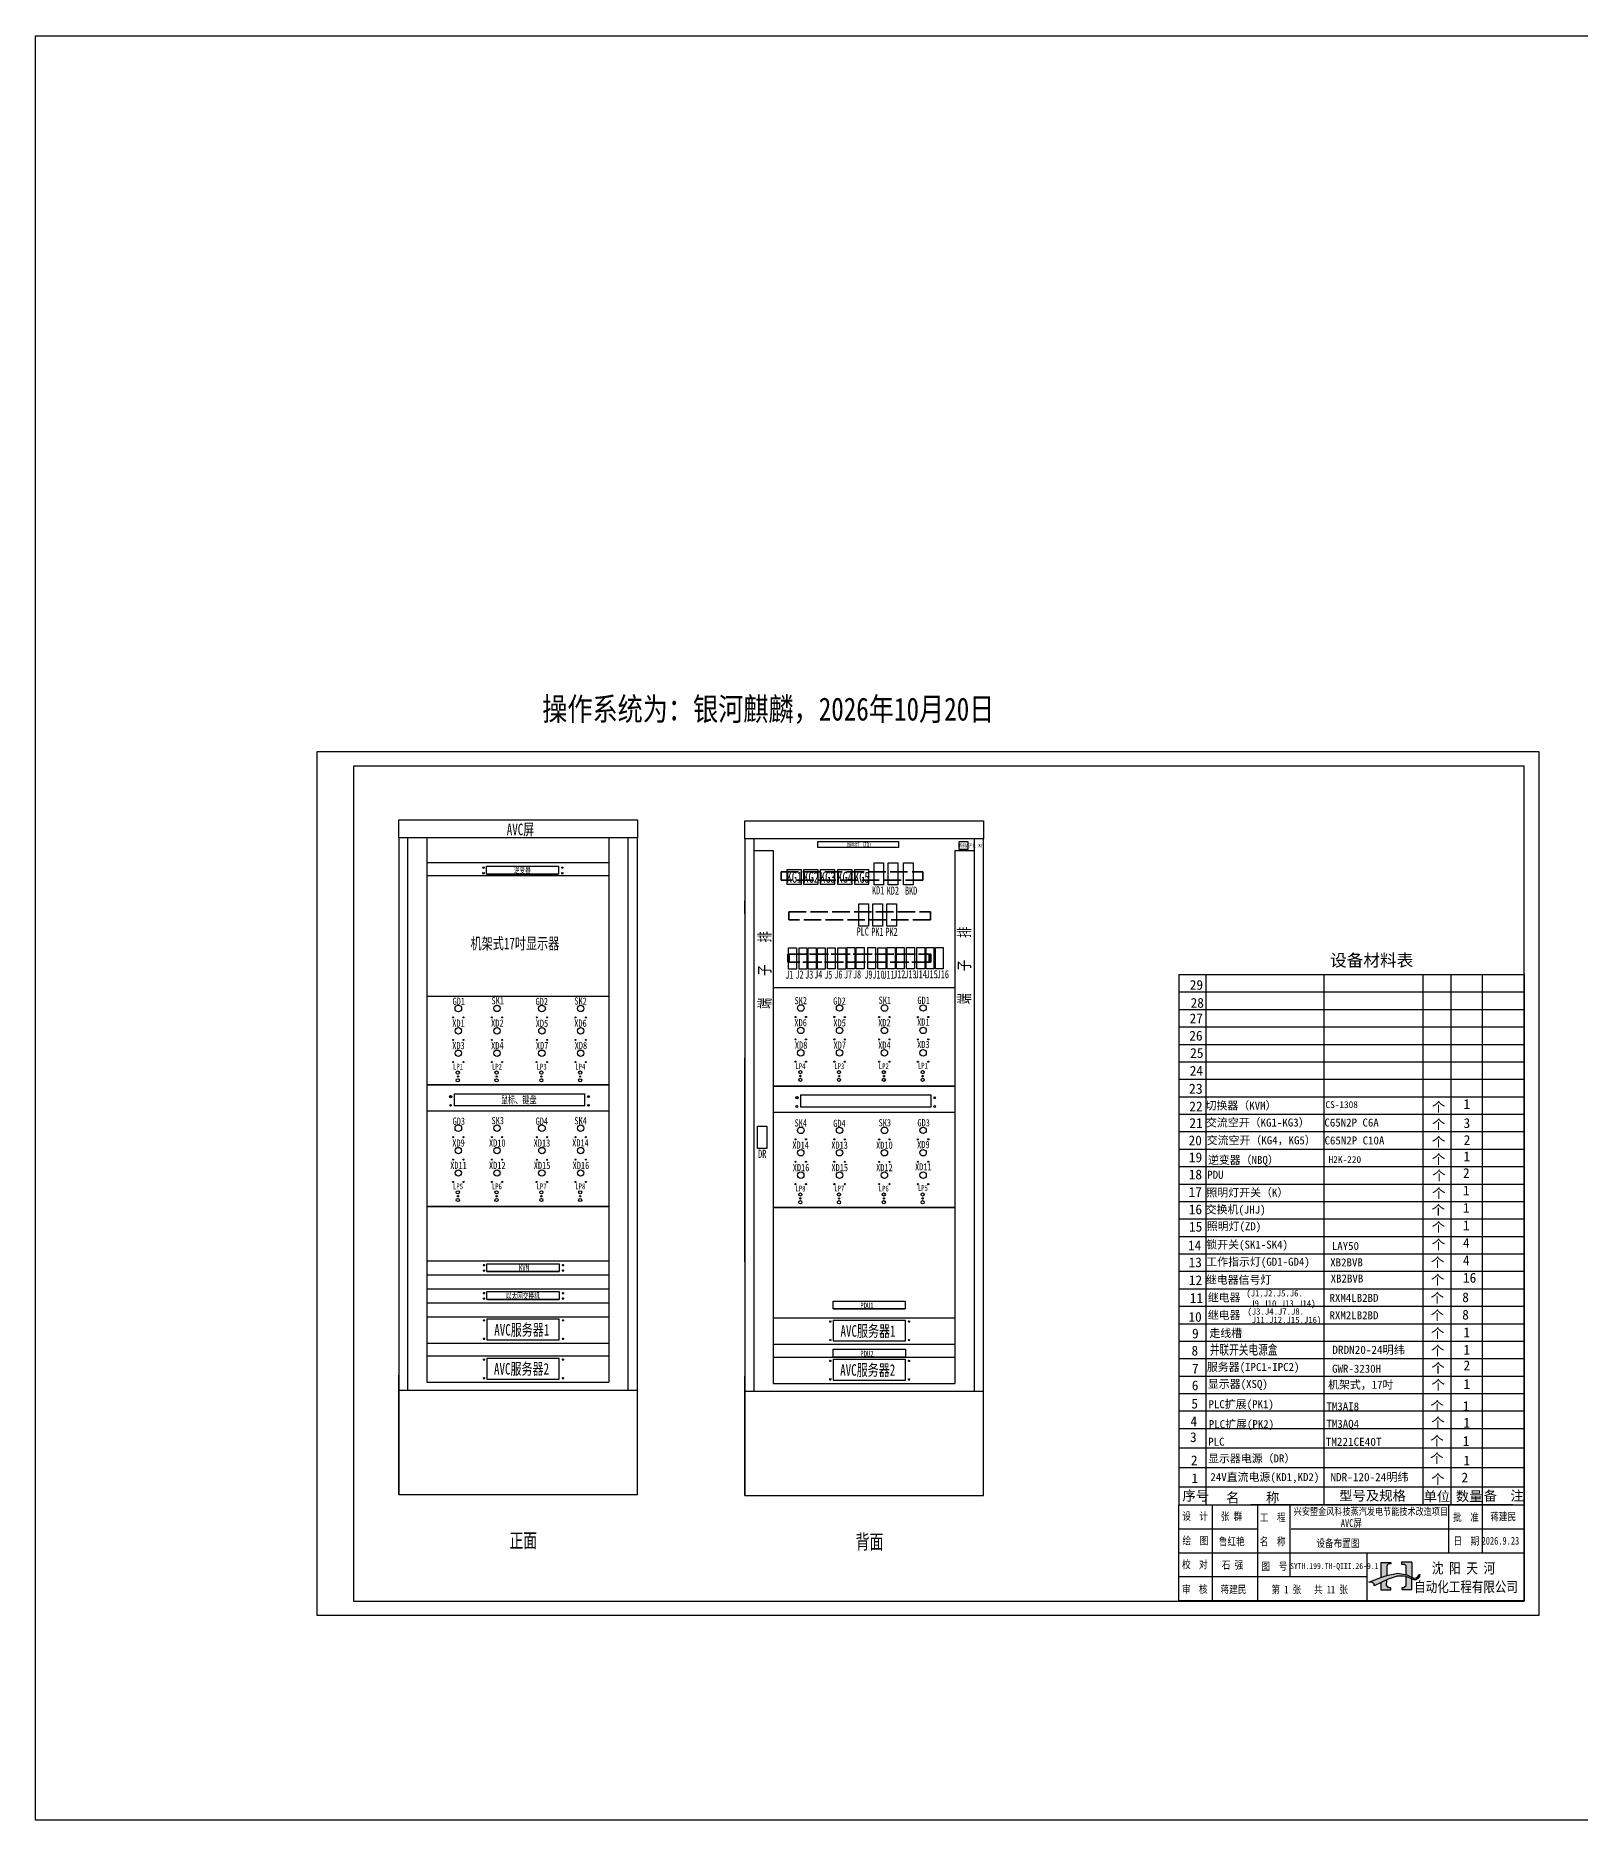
# Model space of a CAD drawing. Header units: millimetres. Extents: x -2527 to 7788, y -1442 to 1215.
# Drawn here: x -1785 to -722, y -1442 to -215 of the extents above; entities that cross this region are included whole.
import ezdxf
from ezdxf.enums import TextEntityAlignment as Align

# ---------------------------------------------------------------- set-up
doc = ezdxf.new("R2010")
doc.units = ezdxf.units.MM
doc.header["$MEASUREMENT"] = 0
doc.linetypes.add('ACAD_ISO02W100', pattern=[15, 12, -3])
doc.layers.add('xi-sh-', color=5, linetype='Continuous', lineweight=25)
doc.layers.add('xu-xu-', color=1, linetype='ACAD_ISO02W100', lineweight=35)
doc.layers.add('待定部分', color=3, linetype='Continuous')
doc.styles.add('_HZTXT', font='', dxfattribs={"width": 0.8})
doc.styles.get("Standard").update_dxf_attribs({"font": '', "width": 0.7, "height": 6})
doc.styles.get('_HZTXT').set_extended_font_data('SimSun')
doc.styles.get('Standard').set_extended_font_data('SimSun')

msp = doc.modelspace()

# ---------------------------------------------------------------- hatches: boundary and pattern name
h = msp.add_hatch(color=256)
h.paths.add_polyline_path([(-1498.5, -944.7), (-1498.7, -944.7, -0.414214), (-1499.3, -945.3), (-1499.3, -945.5, 0.414214)])
h.paths.add_polyline_path([(-1499.3, -943.9), (-1499.3, -944.1, -0.414214), (-1498.7, -944.7), (-1498.5, -944.7, 0.414214)])
h.paths.add_polyline_path([(-1499.3, -944.1), (-1499.3, -943.9, 0.414214), (-1500.1, -944.7), (-1499.9, -944.7, -0.414214)])
h.paths.add_polyline_path([(-1499.9, -944.7), (-1500.1, -944.7, 0.414214), (-1499.3, -945.5), (-1499.3, -945.3, -0.414214)])
h = msp.add_hatch(color=256)
h.paths.add_polyline_path([(-1403.7, -944.7), (-1403.9, -944.7, -0.414214), (-1404.5, -945.3), (-1404.5, -945.5, 0.414214)])
h.paths.add_polyline_path([(-1404.5, -943.9), (-1404.5, -944.1, -0.414214), (-1403.9, -944.7), (-1403.7, -944.7, 0.414214)])
h.paths.add_polyline_path([(-1404.5, -944.1), (-1404.5, -943.9, 0.414214), (-1405.3, -944.7), (-1405.1, -944.7, -0.414214)])
h.paths.add_polyline_path([(-1405.1, -944.7), (-1405.3, -944.7, 0.414214), (-1404.5, -945.5), (-1404.5, -945.3, -0.414214)])
h = msp.add_hatch(color=256)
h.paths.add_polyline_path([(-1498.5, -950.7), (-1498.7, -950.7, -0.414214), (-1499.3, -951.3), (-1499.3, -951.5, 0.414214)])
h.paths.add_polyline_path([(-1499.3, -949.9), (-1499.3, -950.1, -0.414214), (-1498.7, -950.7), (-1498.5, -950.7, 0.414214)])
h.paths.add_polyline_path([(-1499.3, -950.1), (-1499.3, -949.9, 0.414214), (-1500.1, -950.7), (-1499.9, -950.7, -0.414214)])
h.paths.add_polyline_path([(-1499.9, -950.7), (-1500.1, -950.7, 0.414214), (-1499.3, -951.5), (-1499.3, -951.3, -0.414214)])
h = msp.add_hatch(color=256)
h.paths.add_polyline_path([(-1403.7, -950.7), (-1403.9, -950.7, -0.414214), (-1404.5, -951.3), (-1404.5, -951.5, 0.414214)])
h.paths.add_polyline_path([(-1404.5, -949.9), (-1404.5, -950.1, -0.414214), (-1403.9, -950.7), (-1403.7, -950.7, 0.414214)])
h.paths.add_polyline_path([(-1404.5, -950.1), (-1404.5, -949.9, 0.414214), (-1405.3, -950.7), (-1405.1, -950.7, -0.414214)])
h.paths.add_polyline_path([(-1405.1, -950.7), (-1405.3, -950.7, 0.414214), (-1404.5, -951.5), (-1404.5, -951.3, -0.414214)])
h = msp.add_hatch(color=256)
h.paths.add_polyline_path([(-1260.4, -945.5), (-1260.6, -945.5, -0.414214), (-1261.2, -946.1), (-1261.2, -946.3, 0.414214)])
h.paths.add_polyline_path([(-1261.2, -944.7), (-1261.2, -944.9, -0.414214), (-1260.6, -945.5), (-1260.4, -945.5, 0.414214)])
h.paths.add_polyline_path([(-1261.2, -944.9), (-1261.2, -944.7, 0.414214), (-1262, -945.5), (-1261.8, -945.5, -0.414214)])
h.paths.add_polyline_path([(-1261.8, -945.5), (-1262, -945.5, 0.414214), (-1261.2, -946.3), (-1261.2, -946.1, -0.414214)])
h = msp.add_hatch(color=256)
h.paths.add_polyline_path([(-1260.4, -951.5), (-1260.6, -951.5, -0.414214), (-1261.2, -952.1), (-1261.2, -952.3, 0.414214)])
h.paths.add_polyline_path([(-1261.2, -950.7), (-1261.2, -950.9, -0.414214), (-1260.6, -951.5), (-1260.4, -951.5, 0.414214)])
h.paths.add_polyline_path([(-1261.2, -950.9), (-1261.2, -950.7, 0.414214), (-1262, -951.5), (-1261.8, -951.5, -0.414214)])
h.paths.add_polyline_path([(-1261.8, -951.5), (-1262, -951.5, 0.414214), (-1261.2, -952.3), (-1261.2, -952.1, -0.414214)])
h = msp.add_hatch(color=256)
h.paths.add_polyline_path([(-1165.6, -945.5), (-1165.8, -945.5, -0.414214), (-1166.4, -946.1), (-1166.4, -946.3, 0.414214)])
h.paths.add_polyline_path([(-1166.4, -944.7), (-1166.4, -944.9, -0.414214), (-1165.8, -945.5), (-1165.6, -945.5, 0.414214)])
h.paths.add_polyline_path([(-1166.4, -944.9), (-1166.4, -944.7, 0.414214), (-1167.2, -945.5), (-1167, -945.5, -0.414214)])
h.paths.add_polyline_path([(-1167, -945.5), (-1167.2, -945.5, 0.414214), (-1166.4, -946.3), (-1166.4, -946.1, -0.414214)])
h = msp.add_hatch(color=256)
h.paths.add_polyline_path([(-1165.6, -951.5), (-1165.8, -951.5, -0.414214), (-1166.4, -952.1), (-1166.4, -952.3, 0.414214)])
h.paths.add_polyline_path([(-1166.4, -950.7), (-1166.4, -950.9, -0.414214), (-1165.8, -951.5), (-1165.6, -951.5, 0.414214)])
h.paths.add_polyline_path([(-1166.4, -950.9), (-1166.4, -950.7, 0.414214), (-1167.2, -951.5), (-1167, -951.5, -0.414214)])
h.paths.add_polyline_path([(-1167, -951.5), (-1167.2, -951.5, 0.414214), (-1166.4, -952.3), (-1166.4, -952.1, -0.414214)])
h = msp.add_hatch(color=256)
h.paths.add_polyline_path([(-838.3, -1264.8), (-845.4, -1264.8), (-845.4, -1266.1), (-843.9, -1266.1, -0.099172), (-842.5, -1267), (-842.5, -1273.3), (-841.8, -1273.4), (-838.3, -1275)])
h.paths.add_polyline_path([(-859.7, -1275.3), (-855.4, -1274), (-855.4, -1267.2), (-855, -1266.5), (-854.3, -1266), (-852.7, -1266), (-852.7, -1264.9), (-859.7, -1264.9)])
h.paths.add_polyline_path([(-854.5, -1276.4), (-848.4, -1274.3), (-844, -1274.3), (-842.4, -1274.7), (-840.6, -1275.4), (-836.7, -1277), (-835.3, -1277), (-833.8, -1275.7), (-832.9, -1274.6), (-832.9, -1273), (-833.1, -1273.2), (-834.2, -1274.7), (-835.4, -1275.6), (-836.8, -1275.7), (-841.8, -1273.4), (-848, -1272.2), (-855.5, -1274), (-859.7, -1275.3), (-867.8, -1278.4), (-865.5, -1278.7), (-864.2, -1279.6), (-864.1, -1281)])
h.paths.add_polyline_path([(-855.6, -1281), (-855.5, -1276.9), (-859.7, -1278.9), (-859.7, -1283.7), (-852.6, -1283.7), (-852.6, -1282.4), (-854.3, -1282.4), (-854.8, -1281.8)])
h.paths.add_polyline_path([(-838.3, -1276.4), (-840.6, -1275.4), (-842.4, -1274.7), (-842.4, -1281.2), (-843.2, -1281.9), (-843.7, -1282.5), (-845.2, -1282.5), (-845.2, -1283.6), (-838.3, -1283.6)])

# ---------------------------------------------------------------- linework, layer by layer
for p, q in [((-1515.7, -766.8), (-1515.7, -1141.1)), ((-1390.6, -766.8), (-1390.6, -1141.1)), ((-1277.6, -775.6), (-1277.6, -1141.9)), ((-1152.5, -775.6), (-1139.3, -775.6)), ((-1152.5, -775.6), (-1152.5, -1141.9)), ((-1474.7, -786.3), (-1425.1, -786.3)), ((-1474.7, -791.8), (-1425.1, -791.8)), ((-1277.6, -869.7), (-1152.5, -869.7)), ((-998.6, -860.8), (-998.6, -1213)), ((-998.6, -860.8), (-761, -860.8)), ((-980, -860.8), (-980, -1225.4)), ((-898.8, -860.8), (-898.8, -1225.4)), ((-830.6, -860.8), (-830.6, -1225.4)), ((-811.5, -861.5), (-811.5, -1225.4)), ((-790, -860.8), (-790, -1225.4)), ((-761, -860.8), (-761, -1225.4)), ((-1515.7, -875.7), (-1390.6, -875.7)), ((-998.6, -872.8), (-761, -872.8)), ((-998.6, -884.8), (-761, -884.8)), ((-998.6, -896.8), (-761, -896.8)), ((-998.6, -908.8), (-761, -908.8)), ((-1296.9, -992.8), (-1296.9, -927.1)), ((-1296.7, -992.8), (-1296.7, -927.1)), ((-998.6, -920.8), (-761, -920.8)), ((-1496.8, -942.7), (-1496.8, -950.9)), ((-1496.8, -942.7), (-1407, -942.7)), ((-1407, -950.9), (-1407, -942.7)), ((-1258.7, -943.5), (-1258.7, -951.7)), ((-1258.7, -943.5), (-1168.9, -943.5)), ((-1168.9, -951.7), (-1168.9, -943.5)), ((-998.6, -932.8), (-761, -932.8)), ((-1515.7, -954.6), (-1390.6, -954.6)), ((-1515.7, -954.6), (-1390.6, -954.6)), ((-1515.7, -954.6), (-1390.6, -954.6)), ((-1515.7, -954.6), (-1390.6, -954.6)), ((-1515.7, -954.6), (-1390.6, -954.6)), ((-1496.8, -950.9), (-1407, -950.9)), ((-1277.6, -955.4), (-1152.5, -955.4)), ((-1258.7, -951.7), (-1168.9, -951.7)), ((-998.6, -944.8), (-761, -944.8)), ((-998.6, -956.8), (-761, -956.8)), ((-998.6, -968.8), (-761, -968.8)), ((-1296.9, -1043.1), (-1296.9, -977.4)), ((-998.6, -980.8), (-761, -980.8)), ((-1296.9, -1058.4), (-1296.9, -992.8)), ((-998.6, -992.8), (-761, -992.8)), ((-1296.7, -1059.8), (-1296.7, -994.1)), ((-998.6, -1004.8), (-761, -1004.8)), ((-998.6, -1016.8), (-761, -1016.8)), ((-1515.7, -1020.3), (-1390.6, -1020.3)), ((-1390.6, -1020.3), (-1515.7, -1020.3)), ((-1390.6, -1020.3), (-1515.7, -1020.3)), ((-998.6, -1028.8), (-761, -1028.8)), ((-998.6, -1040.8), (-761, -1040.8)), ((-998.6, -1052.8), (-761, -1052.8)), ((-1474.3, -1059.6), (-1424.6, -1059.6)), ((-1474.3, -1065), (-1424.6, -1065)), ((-998.6, -1064.8), (-761, -1064.8)), ((-1474.3, -1078.8), (-1424.6, -1078.8)), ((-998.6, -1076.8), (-761, -1076.8)), ((-1474.3, -1084.2), (-1424.6, -1084.2)), ((-1236.2, -1085.3), (-1186.6, -1085.3)), ((-1236.2, -1090.7), (-1186.6, -1090.7)), ((-998.6, -1088.8), (-761, -1088.8)), ((-1277.6, -1096.8), (-1152.5, -1096.8)), ((-1236.2, -1096.8), (-1186.6, -1096.8)), ((-1236.2, -1098.3), (-1186.5, -1098.3)), ((-998.6, -1100.8), (-761, -1100.8)), ((-1474.3, -1111.9), (-1424.6, -1111.9)), ((-1236.2, -1112.7), (-1186.5, -1112.7)), ((-998.6, -1112.8), (-761, -1112.8)), ((-1474.3, -1124.5), (-1424.6, -1124.5)), ((-1236.2, -1118.3), (-1186.5, -1118.3)), ((-1236.2, -1123.8), (-1186.5, -1123.8)), ((-1236.2, -1125.3), (-1186.5, -1125.3)), ((-998.6, -1124.8), (-761, -1124.8)), ((-1474.3, -1139), (-1424.6, -1139)), ((-1236.2, -1139.7), (-1186.5, -1139.7)), ((-998.6, -1136.8), (-761, -1136.8)), ((-998.6, -1148.8), (-761, -1148.8)), ((-998.6, -1160.8), (-761, -1160.8)), ((-998.6, -1172.8), (-761, -1172.8)), ((-998.6, -1186.2), (-761, -1186.2)), ((-998.6, -1199.6), (-761, -1199.6)), ((-998.6, -1213), (-761, -1213)), ((-998.6, -1213), (-998.6, -1225.4)), ((-988, -1213), (-825.6, -1213)), ((-975.5, -1225.4), (-975.5, -1291.4)), ((-768.9, -1225.4), (-948.9, -1225.4)), ((-948.9, -1225.4), (-768.9, -1225.4)), ((-944.4, -1225.4), (-944.4, -1291.4)), ((-922.2, -1225.4), (-922.2, -1274.9)), ((-813.1, -1225.4), (-813.1, -1258.4)), ((-790, -1225.4), (-790, -1258.4)), ((-761, -1225.4), (-761, -1291.4)), ((-761, -1225.4), (-761, -1258.4)), ((-998.6, -1241.9), (-944.4, -1241.9)), ((-921.3, -1241.9), (-761, -1241.9)), ((-998.6, -1258.4), (-761, -1258.4)), ((-869.2, -1258.4), (-869.2, -1291.4)), ((-869.2, -1274.9), (-998.6, -1274.9)), ((-867.8, -1278.4), (-859.7, -1275.3)), ((-859.7, -1264.9), (-859.7, -1275.4)), ((-859.7, -1264.9), (-852.7, -1264.9)), ((-859.7, -1275.3), (-855.5, -1274)), ((-855.5, -1274), (-848, -1272.2)), ((-855, -1266.5), (-855.4, -1267.2)), ((-855.4, -1267.2), (-855.4, -1267.2)), ((-855.4, -1267.2), (-855.4, -1274)), ((-854.3, -1266), (-855, -1266.5)), ((-848.4, -1274.3), (-854.5, -1276.4)), ((-852.7, -1266), (-854.3, -1266)), ((-854.3, -1266), (-854.3, -1266)), ((-852.7, -1264.9), (-852.7, -1266)), ((-844, -1274.3), (-848.4, -1274.3)), ((-848, -1272.2), (-841.8, -1273.4)), ((-838.3, -1264.8), (-845.4, -1264.8)), ((-845.4, -1264.8), (-845.4, -1266.1)), ((-845.4, -1266.1), (-843.9, -1266.1)), ((-842.4, -1274.7), (-844, -1274.3)), ((-842.5, -1267), (-842.5, -1273.3)), ((-840.6, -1275.4), (-842.4, -1274.7)), ((-842.4, -1274.7), (-842.4, -1281.2)), ((-841.8, -1273.4), (-836.8, -1275.7)), ((-836.7, -1277), (-840.6, -1275.4)), ((-838.3, -1264.8), (-838.3, -1275)), ((-836.8, -1275.7), (-835.4, -1275.6)), ((-835.4, -1275.6), (-834.2, -1274.7)), ((-833.8, -1275.7), (-835.3, -1277)), ((-834.2, -1274.7), (-833.1, -1273.2)), ((-832.9, -1274.6), (-833.8, -1275.7)), ((-833.1, -1273.2), (-832.9, -1273)), ((-832.9, -1273), (-832.9, -1274.6)), ((-865.5, -1278.7), (-867.8, -1278.4)), ((-864.2, -1279.6), (-865.5, -1278.7)), ((-864.1, -1281), (-864.2, -1279.6)), ((-854.5, -1276.4), (-864.1, -1281)), ((-859.7, -1278.9), (-859.7, -1283.7)), ((-859.7, -1283.7), (-852.6, -1283.7)), ((-855.6, -1281), (-855.5, -1276.9)), ((-854.8, -1281.8), (-855.6, -1281)), ((-854.3, -1282.4), (-854.8, -1281.8)), ((-852.6, -1282.4), (-854.3, -1282.4)), ((-852.6, -1283.7), (-852.6, -1282.4)), ((-843.7, -1282.5), (-845.2, -1282.5)), ((-845.2, -1282.5), (-845.2, -1283.6)), ((-845.2, -1283.6), (-838.3, -1283.6)), ((-843.2, -1281.9), (-843.7, -1282.5)), ((-842.4, -1281.2), (-843.2, -1281.9)), ((-838.3, -1283.6), (-838.3, -1276.4)), ((-835.3, -1277), (-836.7, -1277)), ((-761, -1291.4), (-998.6, -1291.4))]:
    msp.add_line(p, q)
at = {"lineweight": -3, "ltscale": 1000}
for p, q in [((-1290.8, -775.6), (-1277.6, -775.6)), ((-1390.6, -936.7), (-1515.7, -936.7)), ((-1152.5, -937.5), (-1277.6, -937.5)), ((-1474.3, -1097.5), (-1424.6, -1097.5))]:
    msp.add_line(p, q, dxfattribs=at)
at = {"color": 0, "lineweight": -3, "ltscale": 1000}
for p, q in [((-1515.7, -792.7), (-1390.6, -792.7)), ((-1515.7, -1141.1), (-1390.6, -1141.1)), ((-1277.6, -1141.9), (-1152.5, -1141.9))]:
    msp.add_line(p, q, dxfattribs=at)
at = {"color": 1}
for p, q in [((-1175.4, -817.6), (-1169.4, -817.6)), ((-1169.4, -823.2), (-1175.4, -823.2)), ((-1176.2, -846.7), (-1170.1, -846.7)), ((-1170.1, -852.3), (-1176.2, -852.3)), ((-1175.2, -846.7), (-1169.1, -846.7)), ((-1169.1, -852.3), (-1175.2, -852.3)), ((-1170.1, -846.7), (-1170.1, -852.3)), ((-1169.1, -846.7), (-1169.1, -852.3))]:
    msp.add_line(p, q, dxfattribs=at)
at = {"color": 2}
for p, q in [((-1277.6, -955.4), (-1152.5, -955.4)), ((-1277.6, -955.4), (-1152.5, -955.4)), ((-1277.6, -955.4), (-1152.5, -955.4)), ((-1277.6, -955.4), (-1152.5, -955.4)), ((-1277.6, -1021), (-1152.5, -1021)), ((-1152.5, -1021), (-1277.6, -1021))]:
    msp.add_line(p, q, dxfattribs=at)
at = {"color": 0}
msp.add_line((-1152.5, -1021), (-1277.6, -1021), dxfattribs=at)
at = {"lineweight": 30}
for p, q in [((-998.6, -1291.4), (-998.6, -1225.4)), ((-998.6, -1225.4), (-761, -1225.4)), ((-761, -1225.4), (-761, -1291.4)), ((-761, -1291.4), (-998.6, -1291.4))]:
    msp.add_line(p, q, dxfattribs=at)
at = {"color": 1, "lineweight": -3, "ltscale": 1000}
msp.add_lwpolyline([(-1784.7, -215.4), (7786.1, -215.4), (7786.1, -1442.2), (-1784.7, -1442.2)], close=True, dxfattribs=at)
for points in [[(-1591, -1301.5), (-1591, -707.5), (-751, -707.5), (-751, -1301.5), (-1591, -1301.5)], [(-1566, -1291.5), (-761, -1291.5), (-761, -717.5), (-1566, -717.5)], [(-1208.1, -783.9), (-1201.5, -783.9), (-1201.5, -799.2), (-1208.1, -799.2)], [(-1198.4, -783.9), (-1191.8, -783.9), (-1191.8, -799.2), (-1198.4, -799.2)], [(-1187.9, -783.9), (-1181.3, -783.9), (-1181.3, -799.2), (-1187.9, -799.2)], [(-1268, -798.6), (-1258, -798.6), (-1258, -788.8), (-1268, -788.8)], [(-1256.6, -798.6), (-1246.6, -798.6), (-1246.6, -788.8), (-1256.6, -788.8)], [(-1245.1, -798.6), (-1235.1, -798.6), (-1235.1, -788.8), (-1245.1, -788.8)], [(-1233.2, -798.6), (-1223.2, -798.6), (-1223.2, -788.8), (-1233.2, -788.8)], [(-1221.6, -798.6), (-1211.6, -798.6), (-1211.6, -788.8), (-1221.6, -788.8)], [(-1218.6, -812.3), (-1212, -812.3), (-1212, -827.6), (-1218.6, -827.6)], [(-1209, -812.3), (-1202.4, -812.3), (-1202.4, -827.6), (-1209, -827.6)], [(-1199.3, -812.3), (-1192.7, -812.3), (-1192.7, -827.6), (-1199.3, -827.6)], [(-1288.3, -965.1), (-1281.8, -965.1), (-1281.8, -980.4), (-1288.3, -980.4)]]:
    msp.add_lwpolyline(points, close=True)
at = {"lineweight": -3, "ltscale": 1000}
for points in [[(-1246.7, -769.3), (-1191.3, -769.3), (-1191.3, -773.5), (-1246.7, -773.5)], [(-1149.5, -769.3), (-1143.7, -769.3), (-1143.7, -774.8), (-1149.5, -774.8)], [(-1266.9, -842.4), (-1261.5, -842.4), (-1261.5, -857), (-1266.9, -857)], [(-1259.7, -842.4), (-1254.4, -842.4), (-1254.4, -857), (-1259.7, -857)], [(-1253.4, -842.4), (-1248, -842.4), (-1248, -857), (-1253.4, -857)], [(-1247.1, -842.4), (-1241.7, -842.4), (-1241.7, -857), (-1247.1, -857)], [(-1240.2, -842.4), (-1234.8, -842.4), (-1234.8, -856.9), (-1240.2, -856.9)], [(-1233, -842.4), (-1227.6, -842.4), (-1227.6, -857), (-1233, -857)], [(-1226.7, -842.3), (-1221.3, -842.3), (-1221.3, -856.9), (-1226.7, -856.9)], [(-1220.3, -842.3), (-1214.9, -842.3), (-1214.9, -856.9), (-1220.3, -856.9)], [(-1212.5, -842.3), (-1207.2, -842.3), (-1207.2, -856.9), (-1212.5, -856.9)], [(-1205.4, -842.4), (-1200, -842.4), (-1200, -856.9), (-1205.4, -856.9)], [(-1199, -842.3), (-1193.7, -842.3), (-1193.7, -856.9), (-1199, -856.9)], [(-1192.7, -842.3), (-1187.3, -842.3), (-1187.3, -856.9), (-1192.7, -856.9)], [(-1185.8, -842.3), (-1180.4, -842.3), (-1180.4, -856.8), (-1185.8, -856.8)], [(-1178.6, -842.3), (-1173.2, -842.3), (-1173.2, -856.9), (-1178.6, -856.9)], [(-1172.3, -842.2), (-1166.9, -842.2), (-1166.9, -856.8), (-1172.3, -856.8)], [(-1165.9, -842.2), (-1160.6, -842.2), (-1160.6, -856.8), (-1165.9, -856.8)]]:
    msp.add_lwpolyline(points, close=True, dxfattribs=at)
at = {"color": 0}
for centre, radius in [((-1494, -884.1), 2.28), ((-1467.4, -884.1), 2.21), ((-1436.5, -884.1), 2.28), ((-1409.9, -884.1), 2.21), ((-1258.5, -883.8), 2.28), ((-1231.8, -883.8), 2.21), ((-1201, -883.8), 2.28), ((-1174.4, -883.8), 2.21), ((-1497.6, -905.7), 0.359), ((-1494, -899.5), 2.21), ((-1490.4, -905.7), 0.359), ((-1470.9, -905.7), 0.359), ((-1467.4, -899.5), 2.21), ((-1463.8, -905.7), 0.359), ((-1436.5, -899.5), 2.21), ((-1409.9, -899.5), 2.21), ((-1262.1, -905.4), 0.359), ((-1258.5, -899.2), 2.21), ((-1254.9, -905.4), 0.359), ((-1235.4, -905.4), 0.359), ((-1231.8, -899.2), 2.21), ((-1228.2, -905.4), 0.359), ((-1201, -899.2), 2.21), ((-1174.4, -899.2), 2.21), ((-1494, -914.9), 2.21), ((-1467.4, -914.9), 2.21), ((-1436.6, -914.9), 2.21), ((-1409.9, -914.9), 2.21), ((-1258.5, -914.6), 2.21), ((-1231.8, -914.6), 2.21), ((-1201, -914.6), 2.21), ((-1174.4, -914.6), 2.21), ((-1494, -966.4), 2.28), ((-1467.4, -966.4), 2.21), ((-1436.5, -966.4), 2.28), ((-1409.9, -966.4), 2.21), ((-1258.5, -967.9), 2.28), ((-1231.8, -967.9), 2.21), ((-1201, -967.9), 2.28), ((-1174.4, -967.9), 2.21), ((-1494, -981.8), 2.21), ((-1467.4, -981.8), 2.21), ((-1436.5, -981.8), 2.21), ((-1409.9, -981.8), 2.21), ((-1258.5, -983.3), 2.21), ((-1231.8, -983.3), 2.21), ((-1201, -983.3), 2.21), ((-1174.4, -983.3), 2.21), ((-1497.6, -988), 0.359), ((-1490.4, -988), 0.359), ((-1470.9, -988), 0.359), ((-1463.8, -988), 0.359), ((-1262.1, -989.5), 0.359), ((-1254.9, -989.5), 0.359), ((-1235.4, -989.5), 0.359), ((-1228.2, -989.5), 0.359), ((-1494, -997.2), 2.21), ((-1467.4, -997.2), 2.21), ((-1436.6, -997.2), 2.21), ((-1409.9, -997.2), 2.21), ((-1258.5, -998.7), 2.21), ((-1231.8, -998.7), 2.21), ((-1201, -998.7), 2.21), ((-1174.4, -998.7), 2.21)]:
    msp.add_circle(centre, radius, dxfattribs=at)
for centre, radius in [((-1497.6, -890.3), 0.359), ((-1490.4, -890.3), 0.359), ((-1470.9, -890.3), 0.359), ((-1463.8, -890.3), 0.359), ((-1440.1, -890.3), 0.359), ((-1432.9, -890.3), 0.359), ((-1413.5, -890.3), 0.359), ((-1406.3, -890.3), 0.359), ((-1262.1, -890), 0.359), ((-1254.9, -890), 0.359), ((-1235.4, -890), 0.359), ((-1228.2, -890), 0.359), ((-1204.6, -890), 0.359), ((-1197.4, -890), 0.359), ((-1178, -890), 0.359), ((-1170.8, -890), 0.359), ((-1440.1, -905.7), 0.359), ((-1432.9, -905.7), 0.359), ((-1413.5, -905.7), 0.359), ((-1406.3, -905.7), 0.359), ((-1204.6, -905.4), 0.359), ((-1197.4, -905.4), 0.359), ((-1178, -905.4), 0.359), ((-1170.8, -905.4), 0.359), ((-1497.6, -921), 0.359), ((-1494.4, -928.2), 1.1), ((-1494.3, -930.9), 0.447), ((-1490.4, -921), 0.359), ((-1470.9, -921), 0.359), ((-1467.7, -928.2), 1.1), ((-1467.6, -930.9), 0.447), ((-1463.8, -921), 0.359), ((-1440.2, -921), 0.359), ((-1436.9, -928.2), 1.1), ((-1436.9, -930.9), 0.447), ((-1433, -921), 0.359), ((-1413.5, -921), 0.359), ((-1410.2, -928.2), 1.1), ((-1410.2, -930.9), 0.447), ((-1406.3, -921), 0.359), ((-1262.1, -920.7), 0.359), ((-1258.8, -927.9), 1.1), ((-1258.8, -933.2), 1.1), ((-1258.8, -930.6), 0.447), ((-1254.9, -920.7), 0.359), ((-1235.4, -920.7), 0.359), ((-1232.2, -927.9), 1.1), ((-1232.2, -933.2), 1.1), ((-1232.1, -930.6), 0.447), ((-1228.2, -920.7), 0.359), ((-1204.6, -920.7), 0.359), ((-1201.4, -927.9), 1.1), ((-1201.4, -933.2), 1.1), ((-1201.3, -930.6), 0.447), ((-1197.5, -920.7), 0.359), ((-1178, -920.7), 0.359), ((-1174.7, -927.9), 1.1), ((-1174.7, -933.2), 1.1), ((-1174.7, -930.6), 0.447), ((-1170.8, -920.7), 0.359), ((-1499.3, -944.7), 0.8), ((-1499.3, -944.7), 0.6), ((-1494.4, -933.5), 1.1), ((-1467.7, -933.5), 1.1), ((-1436.9, -933.5), 1.1), ((-1410.2, -933.5), 1.1), ((-1404.5, -944.7), 0.6), ((-1499.3, -950.7), 0.6), ((-1404.5, -950.7), 0.6), ((-1261.2, -945.5), 0.8), ((-1261.2, -945.5), 0.6), ((-1261.2, -951.5), 0.6), ((-1166.4, -945.5), 0.6), ((-1166.4, -951.5), 0.6), ((-1497.6, -972.6), 0.359), ((-1490.4, -972.6), 0.359), ((-1470.9, -972.6), 0.359), ((-1463.8, -972.6), 0.359), ((-1440.1, -972.6), 0.359), ((-1432.9, -972.6), 0.359), ((-1413.5, -972.6), 0.359), ((-1406.3, -972.6), 0.359), ((-1262.1, -974.1), 0.359), ((-1254.9, -974.1), 0.359), ((-1235.4, -974.1), 0.359), ((-1228.2, -974.1), 0.359), ((-1204.6, -974.1), 0.359), ((-1197.4, -974.1), 0.359), ((-1178, -974.1), 0.359), ((-1170.8, -974.1), 0.359), ((-1440.1, -988.1), 0.359), ((-1432.9, -988.1), 0.359), ((-1413.5, -988), 0.359), ((-1406.3, -988), 0.359), ((-1204.6, -989.6), 0.359), ((-1197.4, -989.6), 0.359), ((-1178, -989.5), 0.359), ((-1170.8, -989.5), 0.359), ((-1497.6, -1003.4), 0.359), ((-1490.4, -1003.4), 0.359), ((-1470.9, -1003.4), 0.359), ((-1463.8, -1003.4), 0.359), ((-1440.2, -1003.4), 0.359), ((-1433, -1003.4), 0.359), ((-1413.5, -1003.4), 0.359), ((-1406.3, -1003.4), 0.359), ((-1262.1, -1004.9), 0.359), ((-1254.9, -1004.9), 0.359), ((-1235.4, -1004.9), 0.359), ((-1228.2, -1004.9), 0.359), ((-1204.6, -1004.9), 0.359), ((-1197.5, -1004.9), 0.359), ((-1178, -1004.9), 0.359), ((-1170.8, -1004.9), 0.359), ((-1494.4, -1010.5), 1.1), ((-1494.4, -1015.8), 1.1), ((-1494.3, -1013.2), 0.447), ((-1467.7, -1010.5), 1.1), ((-1467.7, -1015.8), 1.1), ((-1467.6, -1013.2), 0.447), ((-1436.9, -1010.5), 1.1), ((-1436.9, -1015.8), 1.1), ((-1436.9, -1013.2), 0.447), ((-1410.2, -1010.5), 1.1), ((-1410.2, -1015.8), 1.1), ((-1410.2, -1013.2), 0.447), ((-1258.8, -1012), 1.1), ((-1258.8, -1017.3), 1.1), ((-1258.8, -1014.7), 0.447), ((-1232.2, -1012), 1.1), ((-1232.2, -1017.3), 1.1), ((-1232.1, -1014.7), 0.447), ((-1201.4, -1012), 1.1), ((-1201.4, -1017.3), 1.1), ((-1201.3, -1014.7), 0.447), ((-1174.7, -1012), 1.1), ((-1174.7, -1017.3), 1.1), ((-1174.7, -1014.7), 0.447)]:
    msp.add_circle(centre, radius)
msp.add_arc((-845.5, -1270.1), 4.29, 44.9974, 67.6519)
at = {"layer": 'xi-sh-', "color": 7}
for p, q in [((-1535, -766.8), (-1535, -754.5)), ((-1535, -754.5), (-1370.9, -754.5)), ((-1370.9, -754.5), (-1370.9, -766.8)), ((-1296.9, -767.5), (-1296.9, -755.2)), ((-1296.9, -755.2), (-1132.8, -755.2)), ((-1132.8, -755.2), (-1132.8, -767.5)), ((-1535, -766.8), (-1535, -1218.2)), ((-1370.9, -766.8), (-1535, -766.8)), ((-1535, -766.8), (-1535, -791.4)), ((-1528.9, -766.8), (-1528.9, -1146.4)), ((-1377.4, -766.8), (-1377.4, -1146.4)), ((-1370.9, -1218.2), (-1370.9, -766.8)), ((-1296.9, -767.5), (-1296.9, -1219)), ((-1132.8, -767.5), (-1296.9, -767.5)), ((-1296.9, -767.5), (-1296.9, -792.2)), ((-1290.8, -767.5), (-1290.8, -1147.2)), ((-1139.3, -767.5), (-1139.3, -1147.2)), ((-1132.8, -1219), (-1132.8, -767.5)), ((-1515.7, -783.7), (-1390.6, -783.7)), ((-1515.7, -792.7), (-1390.6, -792.7)), ((-1477.1, -787.1), (-1476.3, -787.1)), ((-1477.1, -787.5), (-1476.3, -787.5)), ((-1477.1, -790.9), (-1476.3, -790.9)), ((-1477.1, -791.3), (-1476.3, -791.3)), ((-1422.9, -787.1), (-1422.1, -787.1)), ((-1422.9, -787.5), (-1422.1, -787.5)), ((-1422.9, -790.9), (-1422.1, -790.9)), ((-1422.9, -791.3), (-1422.1, -791.3)), ((-1296.9, -819), (-1296.9, -810.1)), ((-1535, -872.3), (-1535, -962.6)), ((-1296.9, -873.1), (-1296.9, -963.3)), ((-1296.9, -1008.3), (-1296.9, -918)), ((-1296.9, -927.1), (-1297, -992.8)), ((-1296.7, -992.8), (-1296.7, -927.1)), ((-1515.7, -936.7), (-1390.6, -936.7)), ((-1296.7, -994.1), (-1296.7, -942.8)), ((-1277.6, -937.5), (-1152.5, -937.5)), ((-1515.7, -954.6), (-1390.6, -954.6)), ((-1515.7, -954.6), (-1390.6, -954.7)), ((-1515.7, -954.6), (-1390.6, -954.6)), ((-1515.7, -954.6), (-1390.6, -954.6)), ((-1515.7, -954.6), (-1390.6, -954.7)), ((-1515.7, -954.6), (-1390.6, -954.6)), ((-1296.9, -977.4), (-1297, -1043.1)), ((-1296.7, -1058.4), (-1296.7, -976.4)), ((-1296.9, -992.8), (-1297, -1058.4)), ((-1296.7, -1058.4), (-1296.7, -992.8)), ((-1515.7, -1020.3), (-1390.6, -1020.3)), ((-1515.7, -1020.3), (-1390.6, -1020.3)), ((-1515.7, -1020.3), (-1390.6, -1020.3)), ((-1515.7, -1057.5), (-1390.6, -1057.5)), ((-1515.7, -1067.2), (-1390.6, -1067.2)), ((-1476.6, -1060.3), (-1475.9, -1060.3)), ((-1476.6, -1060.8), (-1475.9, -1060.8)), ((-1476.6, -1064.1), (-1475.9, -1064.1)), ((-1476.6, -1064.5), (-1475.9, -1064.5)), ((-1422.4, -1060.3), (-1421.7, -1060.3)), ((-1422.4, -1060.8), (-1421.7, -1060.8)), ((-1422.4, -1064.1), (-1421.7, -1064.1)), ((-1422.4, -1064.5), (-1421.7, -1064.5)), ((-1515.7, -1076.8), (-1390.6, -1076.8)), ((-1476.6, -1079.6), (-1475.9, -1079.6)), ((-1422.4, -1079.6), (-1421.7, -1079.6)), ((-1515.7, -1086.4), (-1390.6, -1086.4)), ((-1476.6, -1080), (-1475.9, -1080)), ((-1476.6, -1083.3), (-1475.9, -1083.3)), ((-1476.6, -1083.7), (-1475.9, -1083.7)), ((-1422.4, -1080), (-1421.7, -1080)), ((-1422.4, -1083.3), (-1421.7, -1083.3)), ((-1422.4, -1083.7), (-1421.7, -1083.7)), ((-1515.7, -1096), (-1390.6, -1096)), ((-1515.7, -1096), (-1390.6, -1096)), ((-1515.7, -1096), (-1390.6, -1096)), ((-1476.6, -1098.3), (-1475.9, -1098.3)), ((-1476.6, -1098.7), (-1475.9, -1098.7)), ((-1474.3, -1097.5), (-1474.3, -1111.9)), ((-1424.6, -1111.9), (-1424.6, -1097.5)), ((-1422.4, -1098.3), (-1421.7, -1098.3)), ((-1422.4, -1098.7), (-1421.7, -1098.7)), ((-1277.6, -1096.8), (-1152.5, -1096.8)), ((-1277.6, -1096.8), (-1152.5, -1096.8)), ((-1238.5, -1099.1), (-1237.8, -1099.1)), ((-1238.5, -1099.5), (-1237.8, -1099.5)), ((-1236.2, -1098.3), (-1236.2, -1112.7)), ((-1186.5, -1112.7), (-1186.5, -1098.3)), ((-1184.3, -1099.1), (-1183.6, -1099.1)), ((-1184.3, -1099.5), (-1183.6, -1099.5)), ((-1515.7, -1114.1), (-1390.6, -1114.1)), ((-1476.6, -1111), (-1475.9, -1111)), ((-1476.6, -1111.4), (-1475.9, -1111.4)), ((-1474.3, -1111.9), (-1424.6, -1111.9)), ((-1422.4, -1111), (-1421.7, -1111)), ((-1422.4, -1111.4), (-1421.7, -1111.4)), ((-1277.6, -1114.8), (-1152.5, -1114.8)), ((-1238.5, -1111.8), (-1237.8, -1111.8)), ((-1238.5, -1112.2), (-1237.8, -1112.2)), ((-1236.2, -1112.7), (-1186.5, -1112.7)), ((-1184.3, -1111.8), (-1183.6, -1111.8)), ((-1184.3, -1112.2), (-1183.6, -1112.2)), ((-1535, -1116.7), (-1535, -1157.7)), ((-1515.7, -1123), (-1390.6, -1123)), ((-1476.6, -1125.3), (-1475.9, -1125.3)), ((-1476.6, -1125.7), (-1475.9, -1125.7)), ((-1474.3, -1124.5), (-1474.3, -1139)), ((-1424.6, -1139), (-1424.6, -1124.5)), ((-1422.4, -1125.3), (-1421.7, -1125.3)), ((-1422.4, -1125.7), (-1421.7, -1125.7)), ((-1296.9, -1117.4), (-1296.9, -1158.5)), ((-1277.6, -1123.8), (-1152.5, -1123.8)), ((-1238.5, -1126.1), (-1237.8, -1126.1)), ((-1238.5, -1126.5), (-1237.8, -1126.5)), ((-1236.2, -1125.3), (-1236.2, -1139.7)), ((-1186.5, -1139.7), (-1186.5, -1125.3)), ((-1184.3, -1126.1), (-1183.6, -1126.1)), ((-1184.3, -1126.5), (-1183.6, -1126.5)), ((-1535, -1218.2), (-1535, -1136.1)), ((-1476.6, -1138), (-1475.9, -1138)), ((-1476.6, -1138.5), (-1475.9, -1138.5)), ((-1474.3, -1139), (-1424.6, -1139)), ((-1422.4, -1138), (-1421.7, -1138)), ((-1422.4, -1138.5), (-1421.7, -1138.5)), ((-1296.9, -1219), (-1296.9, -1136.9)), ((-1238.5, -1138.8), (-1237.8, -1138.8)), ((-1238.5, -1139.3), (-1237.8, -1139.3)), ((-1236.2, -1139.7), (-1186.5, -1139.7)), ((-1184.3, -1138.8), (-1183.6, -1138.8)), ((-1184.3, -1139.3), (-1183.6, -1139.3)), ((-1535.1, -1146.4), (-1370.9, -1146.4)), ((-1515.7, -1141.1), (-1390.6, -1141.1)), ((-1297, -1147.2), (-1132.8, -1147.2)), ((-1277.6, -1141.9), (-1152.5, -1141.9)), ((-1277.6, -1141.9), (-1152.5, -1141.9)), ((-1277.6, -1141.9), (-1152.5, -1141.9)), ((-1535, -1218.2), (-1370.9, -1218.2)), ((-1296.9, -1219), (-1132.8, -1219))]:
    msp.add_line(p, q, dxfattribs=at)
at = {"layer": 'xi-sh-', "color": 2}
for p, q in [((-1277.6, -955.4), (-1152.5, -955.4)), ((-1277.6, -955.4), (-1152.5, -955.4)), ((-1277.6, -955.4), (-1152.5, -955.4)), ((-1277.6, -955.4), (-1152.5, -955.4)), ((-1277.6, -955.4), (-1152.5, -955.4)), ((-1277.6, -955.4), (-1152.5, -955.4)), ((-1277.6, -1021), (-1152.5, -1021)), ((-1277.6, -1021), (-1152.5, -1021.1)), ((-1277.6, -1021), (-1152.5, -1021))]:
    msp.add_line(p, q, dxfattribs=at)
at = {"layer": 'xi-sh-', "color": 7}
for points in [[(-1474.7, -786.3), (-1425.1, -786.3), (-1425.1, -791.8), (-1474.7, -791.8)], [(-1474.3, -1059.6), (-1424.6, -1059.6), (-1424.6, -1065), (-1474.3, -1065)], [(-1474.3, -1078.8), (-1424.6, -1078.8), (-1424.6, -1084.2), (-1474.3, -1084.2)], [(-1236.2, -1085.3), (-1186.6, -1085.3), (-1186.6, -1090.7), (-1236.2, -1090.7)], [(-1236.2, -1118.3), (-1186.5, -1118.3), (-1186.5, -1123.8), (-1236.2, -1123.8)]]:
    msp.add_lwpolyline(points, close=True, dxfattribs=at)
for centre, radius, start, end in [((-1477.1, -787.3), 0.215, 81.1998, 278.8002), ((-1477.1, -791.1), 0.215, 81.1998, 278.8002), ((-1476.3, -787.3), 0.213, 268.1135, 91.8865), ((-1476.3, -791.1), 0.213, 268.1135, 91.8865), ((-1422.9, -787.3), 0.215, 81.1998, 278.8002), ((-1422.9, -791.1), 0.215, 81.1998, 278.8002), ((-1422.1, -787.3), 0.213, 268.1135, 91.8865), ((-1422.1, -791.1), 0.213, 268.1135, 91.8865), ((-1476.7, -1060.5), 0.215, 81.1998, 278.8002), ((-1476.7, -1064.3), 0.215, 81.1998, 278.8002), ((-1475.9, -1060.5), 0.213, 268.1135, 91.8865), ((-1475.9, -1064.3), 0.213, 268.1135, 91.8865), ((-1422.4, -1060.5), 0.215, 81.1998, 278.8002), ((-1422.4, -1064.3), 0.215, 81.1998, 278.8002), ((-1421.6, -1060.5), 0.213, 268.1135, 91.8865), ((-1421.6, -1064.3), 0.213, 268.1135, 91.8865), ((-1476.7, -1079.8), 0.215, 81.1998, 278.8002), ((-1475.9, -1079.8), 0.213, 268.1135, 91.8865), ((-1422.4, -1079.8), 0.215, 81.1998, 278.8002), ((-1421.6, -1079.8), 0.213, 268.1135, 91.8865), ((-1476.7, -1083.5), 0.215, 81.1998, 278.8002), ((-1475.9, -1083.5), 0.213, 268.1135, 91.8865), ((-1422.4, -1083.5), 0.215, 81.1998, 278.8002), ((-1421.6, -1083.5), 0.213, 268.1135, 91.8865), ((-1476.7, -1098.5), 0.215, 81.1998, 278.8002), ((-1475.9, -1098.5), 0.213, 268.1135, 91.8865), ((-1422.4, -1098.5), 0.215, 81.1998, 278.8002), ((-1421.7, -1098.5), 0.213, 268.1135, 91.8865), ((-1238.6, -1099.3), 0.215, 81.1998, 278.8002), ((-1237.8, -1099.3), 0.213, 268.1135, 91.8865), ((-1184.4, -1099.3), 0.215, 81.1998, 278.8002), ((-1183.6, -1099.3), 0.213, 268.1135, 91.8865), ((-1476.7, -1111.2), 0.215, 81.1998, 278.8002), ((-1475.9, -1111.2), 0.213, 268.1135, 91.8865), ((-1422.4, -1111.2), 0.215, 81.1998, 278.8002), ((-1421.7, -1111.2), 0.213, 268.1135, 91.8865), ((-1238.6, -1112), 0.215, 81.1998, 278.8002), ((-1237.8, -1112), 0.213, 268.1135, 91.8865), ((-1184.4, -1112), 0.215, 81.1998, 278.8002), ((-1183.6, -1112), 0.213, 268.1135, 91.8865), ((-1476.7, -1125.5), 0.215, 81.1998, 278.8002), ((-1475.9, -1125.5), 0.213, 268.1135, 91.8865), ((-1422.4, -1125.5), 0.215, 81.1998, 278.8002), ((-1421.7, -1125.5), 0.213, 268.1135, 91.8865), ((-1238.6, -1126.3), 0.215, 81.1998, 278.8002), ((-1237.8, -1126.3), 0.213, 268.1135, 91.8865), ((-1184.4, -1126.3), 0.215, 81.1998, 278.8002), ((-1183.6, -1126.3), 0.213, 268.1135, 91.8865), ((-1476.7, -1138.3), 0.215, 81.1998, 278.8002), ((-1475.9, -1138.3), 0.213, 268.1135, 91.8865), ((-1422.4, -1138.3), 0.215, 81.1998, 278.8002), ((-1421.7, -1138.3), 0.213, 268.1135, 91.8865), ((-1238.6, -1139), 0.215, 81.1998, 278.8002), ((-1237.8, -1139), 0.213, 268.1135, 91.8865), ((-1184.4, -1139), 0.215, 81.1998, 278.8002), ((-1183.6, -1139), 0.213, 268.1135, 91.8865)]:
    msp.add_arc(centre, radius, start, end, dxfattribs=at)
at = {"layer": 'xu-xu-'}
for points in [[(-1272, -790.3), (-1174.5, -790.3), (-1174.5, -795.9), (-1272, -795.9)], [(-1266.8, -817.6), (-1169.4, -817.6), (-1169.4, -823.2), (-1266.8, -823.2)], [(-1267.5, -846.7), (-1170.1, -846.7), (-1170.1, -852.3), (-1267.5, -852.3)], [(-1266.5, -846.7), (-1169.1, -846.7), (-1169.1, -852.3), (-1266.5, -852.3)]]:
    msp.add_lwpolyline(points, close=True, dxfattribs=at)

# ---------------------------------------------------------------- texts
at = {"color": 3, "style": '_HZTXT', "width": 0.8}
msp.add_text('操作系统为：银河麒麟，2026年10月20日', height=15.84, dxfattribs=at).set_placement((-1436.3, -686.2))
at = {"width": 0.7}
for s, height, p in [('AVC屏', 7.94, (-1460.7, -765)), ('逆变器', 3.97, (-1455.8, -791.1)), ('KD1', 5.6, (-1209.5, -805.7)), ('KD2', 5.6, (-1199.4, -805.9)), ('BKD', 5.6, (-1186.8, -805.9)), ('PLC', 5.6, (-1220.1, -834)), ('PK1', 5.6, (-1210, -834.2)), ('PK2', 5.6, (-1200.3, -834.2)), ('J1', 5.6, (-1269.2, -863.7)), ('J2', 5.6, (-1262.2, -863.6)), ('J3', 5.6, (-1255.5, -863.6)), ('J4', 5.6, (-1249.3, -863.5)), ('J5', 5.6, (-1242.4, -863.7)), ('J6', 5.6, (-1235.4, -863.5)), ('J7', 5.6, (-1228.8, -863.5)), ('J8', 5.6, (-1222.6, -863.5)), ('J9', 5.6, (-1214.8, -863.6)), ('J10', 5.6, (-1209.3, -863.6)), ('J11', 5.6, (-1202.4, -863.7)), ('J12', 5.6, (-1195, -863.4)), ('J13', 5.6, (-1187.3, -863.4)), ('J14', 5.6, (-1180.2, -863.4)), ('J15', 5.6, (-1172.7, -863.4)), ('J16', 5.6, (-1165, -863.4)), ('DR', 5.6, (-1287.8, -986.8)), ('KVM', 3.97, (-1452.3, -1064.3)), ('以太网交换机', 3.97, (-1461.3, -1083.7)), ('PDU1', 3.97, (-1217.5, -1090.3)), ('AVC服务器1', 7.94, (-1469.3, -1109)), ('AVC服务器1', 7.94, (-1231.2, -1109.8)), ('并联开关电源盒\u3000', 6.78, (-977.2, -1122.1)), ('AVC服务器2', 7.94, (-1469.5, -1135.8)), ('AVC服务器2', 7.94, (-1231.4, -1136.6)), ('PDU2', 3.97, (-1217.5, -1123.4))]:
    msp.add_text(s, height=height, dxfattribs=at).set_placement(p)
for s, height, p in [('照明灯（ZD）', 3.02, (-1217.6, -773)), ('照明灯开关（K）', 2.27, (-1141, -773.3)), ('KG1', 7.5, (-1262.9, -797.7)), ('KG2', 7.5, (-1251.4, -797.7)), ('KG3', 7.5, (-1239.9, -797.7)), ('KG4', 7.5, (-1228, -797.7)), ('KG5', 7.5, (-1216.5, -797.7)), ('机架式17吋显示器', 8, (-1455.1, -843.4)), ('GD1', 5, (-1493.7, -881.7)), ('SK1', 5, (-1466.9, -881.3)), ('GD2', 5, (-1436.6, -881.8)), ('SK2', 5, (-1409.9, -881.5)), ('SK2', 5, (-1258.5, -881.2)), ('GD2', 5, (-1231.9, -881.5)), ('SK1', 5, (-1200.7, -881)), ('GD1', 5, (-1174, -881)), ('XD1', 5, (-1493.9, -896.7)), ('XD2', 5, (-1467.2, -896.7)), ('XD5', 5, (-1436.5, -896.8)), ('XD6', 5, (-1410, -896.7)), ('XD6', 5, (-1258.6, -896.4)), ('XD5', 5, (-1231.8, -896.5)), ('XD2', 5, (-1201, -896.4)), ('XD1', 5, (-1174.2, -896)), ('XD3', 5, (-1493.9, -912.1)), ('XD4', 5, (-1467.2, -912.1)), ('XD7', 5, (-1436.4, -912.1)), ('XD8', 5, (-1409.7, -912.1)), ('XD8', 5, (-1258.3, -911.8)), ('XD7', 5, (-1231.7, -911.8)), ('XD4', 5, (-1201, -911.8)), ('XD3', 5, (-1174.2, -911.4)), ('LP1', 4, (-1494.2, -926.1)), ('LP2', 4, (-1467.5, -926.1)), ('LP3', 4, (-1436.7, -926.1)), ('LP4', 4, (-1410.1, -926.1)), ('LP4', 4, (-1258.7, -925.8)), ('LP3', 4, (-1232, -925.8)), ('LP2', 4, (-1201.4, -925.8)), ('LP1', 4, (-1174.5, -925.4)), ('鼠标、键盘', 5, (-1452.5, -949.5)), ('GD3', 5, (-1493.7, -964.1)), ('SK3', 5, (-1466.9, -963.7)), ('GD4', 5, (-1436.6, -964.1)), ('SK4', 5, (-1409.9, -963.8)), ('SK4', 5, (-1258.5, -965.3)), ('GD4', 5, (-1231.9, -965.6)), ('SK3', 5, (-1200.7, -965.2)), ('GD3', 5, (-1174, -965.2)), ('XD9', 5, (-1493.9, -979.1)), ('XD10', 5, (-1467.2, -979.1)), ('XD13', 5, (-1436.5, -979.1)), ('XD14', 5, (-1410, -979)), ('XD14', 5, (-1258.6, -980.5)), ('XD13', 5, (-1231.8, -980.6)), ('XD10', 5, (-1201, -980.6)), ('XD9', 5, (-1174.2, -980.2)), ('XD11', 5, (-1493.9, -994.5)), ('XD12', 5, (-1467.2, -994.5)), ('XD15', 5, (-1436.4, -994.5)), ('XD16', 5, (-1409.7, -994.5)), ('XD16', 5, (-1258.3, -996)), ('XD15', 5, (-1231.7, -996)), ('XD12', 5, (-1201, -996)), ('XD11', 5, (-1174.2, -995.5)), ('LP5', 4, (-1494.2, -1008.4)), ('LP6', 4, (-1467.5, -1008.4)), ('LP7', 4, (-1436.7, -1008.4)), ('LP8', 4, (-1410.1, -1008.4)), ('LP8', 4, (-1258.7, -1009.9)), ('LP7', 4, (-1232, -1009.9)), ('LP6', 4, (-1201.4, -1009.9)), ('LP5', 4, (-1174.5, -1009.5)), ('正面', 10, (-1449.3, -1254.9)), ('背面', 10, (-1211.2, -1255.7))]:
    msp.add_text(s, height=height, dxfattribs=at).set_placement(p, align=Align.CENTER)
at = {"color": 0, "width": 0.7}
for p in [(-1279.4, -857.8), (-1142.1, -854.6)]:
    msp.add_text('端    子    排', height=8, rotation=90, dxfattribs=at).set_placement(p, align=Align.CENTER)
for s, height, p in [('设备材料表', 8.4, (-894.5, -855.2)), ('29', 6.72, (-991, -871.3)), ('28', 6.72, (-990.4, -883.6)), ('27', 6.72, (-991.1, -894.3)), ('26', 6.72, (-991.3, -906.2)), ('25', 6.72, (-990.7, -918.1)), ('24', 6.72, (-991, -930.3)), ('23', 7, (-991.6, -942.8)), ('22', 6.72, (-991.3, -954.8)), ('切换器（KVM）', 5.5, (-980.1, -953.6)), ('CS-1308', 4.7, (-897.7, -952.6)), ('1', 6.72, (-802.7, -953.2)), ('21', 6.72, (-991.2, -966.2)), ('交流空开（KG1-KG3）', 5.5, (-979.8, -965.3)), ('C65N2P C6A', 5.5, (-898.4, -965.3)), ('3', 6.72, (-802.7, -966.3)), ('20', 6.72, (-991.8, -978.2)), ('交流空开（KG4，KG5）', 5.5, (-979.3, -977.5)), ('C65N2P C10A', 5.5, (-898.3, -977.6)), ('2', 6.72, (-802.6, -977.9)), ('19', 6.72, (-991.6, -989.8)), ('逆变器（NBQ）', 5.5, (-978.5, -991)), ('H2K-220', 4.7, (-895.5, -990.3)), ('1', 6.72, (-802.7, -989.2)), ('18', 6.72, (-991.7, -1001.6)), ('PDU', 5.5, (-979, -1001.2)), ('2', 6.72, (-803.1, -1000.6)), ('17', 6.72, (-991.8, -1013.7)), ('照明灯开关（K）', 5.5, (-979.5, -1013.4)), ('1', 6.72, (-803.1, -1012.6)), ('1', 6.72, (-803.1, -1024.6)), ('16', 6.72, (-991.7, -1025.6)), ('交换机(JHJ)', 5.5, (-980, -1025.1)), ('照明灯(ZD)', 5.5, (-979.3, -1036.6)), ('1', 6.72, (-803.1, -1036.6)), ('15', 6.72, (-991.5, -1037.5)), ('4', 6.72, (-803.1, -1048.6)), ('14', 6.72, (-992.2, -1050.3)), ('锁开关(SK1-SK4)', 5.5, (-979.6, -1049.2)), ('工作指示灯(GD1-GD4)', 5.5, (-979.6, -1061)), ('LAY50', 5.5, (-893.3, -1050.1)), ('4', 6.72, (-803.1, -1060.6)), ('13', 6.72, (-991.8, -1062)), ('继电器信号灯', 5.5, (-979.9, -1073.4)), ('XB2BVB', 5.5, (-894.4, -1061.4)), ('XB2BVB', 5.5, (-894.1, -1072.5)), ('16', 6.72, (-803.1, -1072.6)), ('12', 6.72, (-991.6, -1074.3)), ('继电器', 5.5, (-978.6, -1085.6)), ('(J1.J2.J5.J6.', 4.4, (-952.1, -1082.1)), ('11', 6.72, (-991, -1086.5)), ('继电器', 5.5, (-978.6, -1097.6)), ('(J3.J4.J7.J8.', 4.4, (-951.3, -1094.6)), ('J9.J10.J13.J14)', 4.4, (-949.4, -1089.1)), ('10', 6.72, (-991.9, -1099.5)), ('走线槽', 5.5, (-977.5, -1110.1)), ('J11.J12.J15.J16)', 4.4, (-948.4, -1100.4)), ('1', 6.72, (-802.8, -1110.1)), ('8', 6.72, (-989.8, -1122.7)), ('9', 6.72, (-989.4, -1110.9)), ('1', 6.72, (-802.8, -1122.1)), ('7', 6.72, (-989.5, -1135.1)), ('服务器(IPC1-IPC2)', 5.5, (-979.2, -1133.3)), ('2', 6.72, (-802.7, -1132.8)), ('6', 6.72, (-989.6, -1146.6)), ('显示器(XSQ)', 5.5, (-978.5, -1145)), ('1', 6.72, (-802.7, -1145.7)), ('5', 6.72, (-989.9, -1159.1)), ('PLC扩展(PK1)', 5.5, (-978.1, -1158.9)), ('4', 6.72, (-990.5, -1171.3)), ('TM3AI8', 5.5, (-897, -1160.4)), ('1', 6.72, (-803.2, -1160.8)), ('3', 6.72, (-990.8, -1182.2)), ('PLC扩展(PK2)', 5.5, (-977.9, -1172.6)), ('TM3AQ4', 5.5, (-897, -1172.4)), ('1', 6.72, (-802.8, -1172.2)), ('显示器电源（DR）', 5.5, (-978.4, -1196.2)), ('PLC', 5.5, (-978.3, -1184.7)), ('1', 6.72, (-803.2, -1184.8)), ('2', 6.72, (-990.2, -1198.1)), ('1', 6.72, (-802.8, -1198.2)), ('1', 6.72, (-989.8, -1210.4)), ('24V直流电源(KD1,KD2)', 5.5, (-976.8, -1209)), ('2', 6.72, (-804.1, -1209.9)), ('序号', 6.72, (-996, -1222.4)), ('名    称', 6.72, (-966, -1223.7)), ('型号及规格', 6.72, (-888.2, -1222.4)), ('单位', 6.72, (-830.2, -1222.9)), ('数量', 6.72, (-808, -1222.8)), ('备\u3000注', 6.72, (-788.8, -1222.5))]:
    msp.add_text(s, height=height).set_placement(p)
for p, p2 in [((-824.5, -955), (-815.2, -955)), ((-824.5, -967), (-815.2, -967)), ((-824.5, -979), (-815.2, -979)), ((-824.5, -991), (-815.2, -991)), ((-824.2, -1002.2), (-814.9, -1002.2)), ((-824.4, -1014.4), (-815.1, -1014.4)), ((-824.7, -1025.8), (-815.4, -1025.8)), ((-824.6, -1037.6), (-815.3, -1037.6)), ((-824.6, -1049.6), (-815.3, -1049.6)), ((-825.2, -1061.9), (-815.9, -1061.9)), ((-825.2, -1073.9), (-815.9, -1073.9)), ((-825.2, -1110.6), (-815.9, -1110.6)), ((-825.2, -1122.6), (-815.9, -1122.6)), ((-824.9, -1134.5), (-815.6, -1134.5)), ((-824.8, -1146.1), (-815.5, -1146.1)), ((-825.5, -1160.6), (-816.2, -1160.6)), ((-825, -1172), (-815.7, -1172)), ((-825.7, -1184.6), (-816.4, -1184.6)), ((-825.7, -1196.6), (-816.4, -1196.6)), ((-825.1, -1210.9), (-815.8, -1210.9))]:
    msp.add_text('个', height=6.5).set_placement(p, p2, align=Align.ALIGNED)
at = {"color": 0}
for p, p2 in [((-825.4, -1086.3), (-816.1, -1086.3)), ((-825.4, -1098.3), (-816.1, -1098.3))]:
    msp.add_text('个', height=6.5, dxfattribs=at).set_placement(p, p2, align=Align.ALIGNED)
for s, height, p in [('8', 6.72, (-803.6, -1086)), ('RXM4LB2BD', 5.5, (-894.9, -1085.8)), ('8', 6.72, (-803.6, -1098)), ('RXM2LB2BD', 5.5, (-894.9, -1097.8)), ('DRDN20-24明纬', 5.64, (-892.9, -1121.6)), ('GWR-3230H', 5.5, (-893.1, -1134.5)), ('TM221CE40T ', 5.64, (-897.5, -1184.8)), ('NDR-120-24明纬', 5.64, (-894.2, -1209.1))]:
    msp.add_text(s, height=height, dxfattribs=at).set_placement(p)
at = {"style": '_HZTXT', "width": 0.8}
for s, height, p in [('兴安盟金风科技蒸汽发电节能技术改造项目', 4.99, (-919.5, -1232.4)), ('设  计', 5.28, (-996.1, -1235.8)), ('张 群', 5.28, (-969.6, -1235.9)), ('工\u3000程', 5.28, (-942.8, -1236.7)), ('AVC屏', 5.28, (-887.1, -1240.5)), ('批\u3000准', 5.28, (-809.9, -1236.5)), ('蒋建民', 5.28, (-784.3, -1236.1)), ('绘\u3000图', 5.28, (-996, -1252.6)), ('鲁红艳', 5.28, (-971, -1253.2)), ('名\u3000称', 5.28, (-942.8, -1253.2)), ('设备布置图', 5.28, (-903.9, -1254.4)), ('日\u3000期', 5.28, (-809.7, -1252.8)), ('2026.9.23', 5.28, (-790.3, -1252.7)), ('校  对', 5.28, (-996.3, -1269)), ('石 强', 5.28, (-968.9, -1269.3)), ('图\u3000号', 5.28, (-941.7, -1270.2)), ('SYTH.199.TH-QIII.26-9.1', 4.05, (-922, -1269.4)), ('沈 阳 天 河', 7.26, (-824.5, -1272.5)), ('审  核', 5.28, (-996.3, -1286)), ('蒋建民', 5.28, (-969.8, -1286.1)), ('第 1 张\u3000 共 11 张', 5.28, (-934.8, -1286.2)), ('自动化工程有限公司', 7.26, (-836.6, -1285.3))]:
    msp.add_text(s, height=height, dxfattribs=at).set_placement(p)
at = {"layer": '待定部分', "color": 0}
msp.add_text('机架式，17吋', height=5.5, dxfattribs=at).set_placement((-895.9, -1145.5))

doc.saveas('drawing.dxf')
